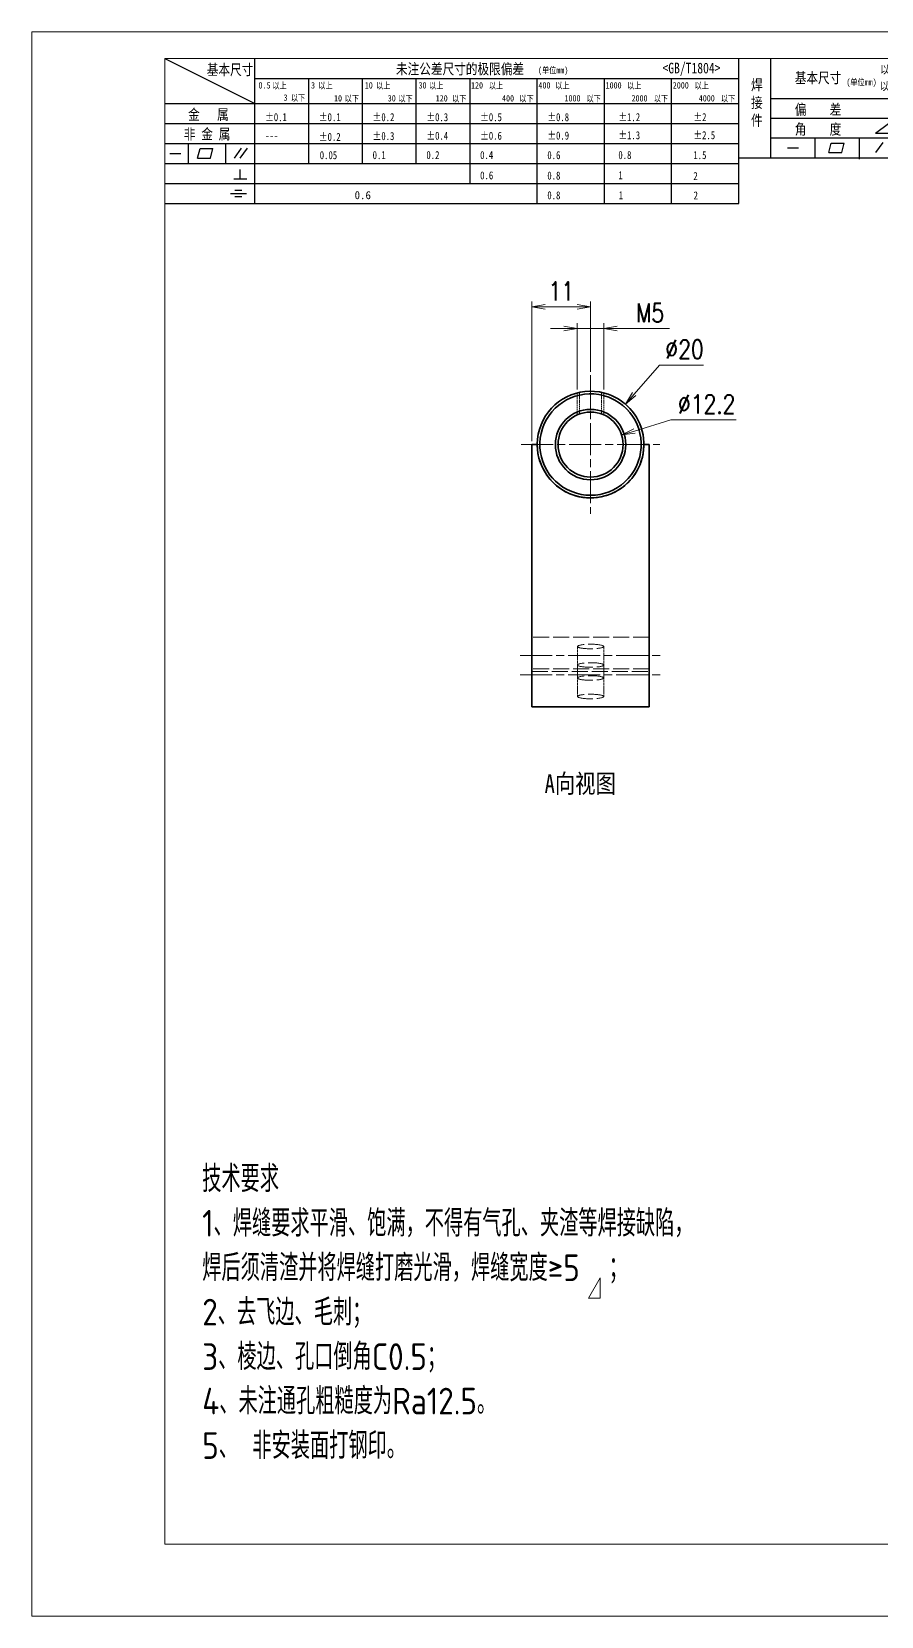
# Model space of a CAD drawing. Header units: inches. Extents: x 269 to 10986, y 1043 to 4337.
# Drawn here: x 9611.5 to 9770.8, y 3497.4 to 3794.4 of the extents above; entities that cross this region are included whole.
import ezdxf

# ---------------------------------------------------------------- set-up
doc = ezdxf.new("R2010")
doc.units = ezdxf.units.IN
doc.header["$MEASUREMENT"] = 0
doc.linetypes.add('AM_ISO02W050x2', pattern=[3.75, 3, -0.75])
doc.linetypes.add('AM_ISO08W050x2', pattern=[9, 6, -0.75, 1.5, -0.75])
for name, color, linetype, lineweight in [('中心线', 2, 'AM_ISO08W050x2', 18), ('图框', 7, 'Continuous', 18), ('标注线', 3, 'Continuous', 18), ('粗实线', 7, 'Continuous', 35), ('虚线', 1, 'AM_ISO02W050x2', 18)]:
    doc.layers.add(name, color=color, linetype=linetype, lineweight=lineweight)
doc.layers.add('图\\M+19E79\\M+195B6\\M+18E9A', color=7, linetype='Continuous')
doc.layers.add('打印', color=7, linetype='Continuous', lineweight=15, plot=False)
doc.layers.add('打印-禁用', color=7, linetype='Continuous', lineweight=15, plot=False)
doc.styles.add('DIM', font='romans.shx', dxfattribs={"width": 0.8, "bigfont": 'bigfont.shx'})
doc.styles.add('国标', font='simfang.ttf', dxfattribs={"width": 0.8})
doc.styles.add('机械长仿宋', font='gbenor.shx', dxfattribs={"height": 1, "bigfont": 'gbcbig.shx'})
doc.dimstyles.new('XR 1-1$0', dxfattribs={"dimtxt": 3.5, "dimasz": 2.5, "dimexe": 1, "dimexo": 0.625, "dimgap": 1.2, "dimtad": 1, "dimzin": 9, "dimdsep": 46, "dimtxsty": 'DIM', "dimblk": 'OPEN', "dimcen": 0, "dimclrd": 8, "dimclre": 8, "dimclrt": 2, "dimazin": 2, "dimtfac": 0.5, "dimtmove": 0, "dimatfit": 3, "dimldrblk": 'OPEN', "dimfxl": 0, "dimtolj": 2, "dimlwd": 18, "dimlwe": 18, "dimarcsym": 0})
doc.dimstyles.new('XR 1-1$3', dxfattribs={"dimtxt": 3.5, "dimasz": 2.5, "dimexe": 1, "dimexo": 0.625, "dimgap": 1.2, "dimtad": 1, "dimtoh": 1, "dimdsep": 46, "dimtxsty": 'DIM', "dimblk": 'OPEN', "dimcen": 0, "dimclrd": 8, "dimclre": 8, "dimclrt": 2, "dimazin": 2, "dimtfac": 0.5, "dimtofl": 0, "dimtmove": 0, "dimatfit": 3, "dimldrblk": 'OPEN', "dimfxl": 0, "dimtolj": 2, "dimlwd": 18, "dimlwe": 18, "dimarcsym": 0})

# ---------------------------------------------------------------- blocks, each defined once
blk = doc.blocks.new('GZDEH零件A3图框V01版')
at = {"layer": '图\\M+19E79\\M+195B6\\M+18E9A', "color": 9}
for p, q in [((2882.49, -1554.46), (2899.37, -1562.92)), ((2899.37, -1581.67), (2899.37, -1554.46)), ((2990.09, -1581.67), (2990.09, -1554.46)), ((2996.09, -1573.08), (2996.09, -1554.46)), ((2899.37, -1558.24), (2990.09, -1558.24)), ((2909.45, -1574.17), (2909.45, -1558.24)), ((2919.53, -1574.17), (2919.53, -1558.24)), ((2929.61, -1574.17), (2929.61, -1558.24)), ((2939.69, -1577.92), (2939.69, -1558.24)), ((2952.29, -1581.67), (2952.29, -1558.24)), ((2964.89, -1581.67), (2964.89, -1558.24)), ((2977.49, -1581.67), (2977.49, -1558.24)), ((2996.09, -1561.98), (3113.09, -1561.98)), ((2882.49, -1562.92), (2990.09, -1562.92)), ((2882.49, -1566.67), (2990.09, -1566.67)), ((2996.09, -1565.68), (3113.09, -1565.68)), ((3015.75, -1568.51), (3018.15, -1566.66)), ((2882.49, -1570.42), (2990.09, -1570.42)), ((2886.92, -1574.12), (2886.92, -1570.42)), ((2893.91, -1574.12), (2893.91, -1570.42)), ((2996.09, -1569.38), (3113.09, -1569.38)), ((3004.42, -1573.08), (3004.42, -1569.38)), ((3006.97, -1572.12), (3007.45, -1570.33)), ((3007.45, -1570.33), (3009.86, -1570.33)), ((3009.39, -1572.12), (3009.86, -1570.33)), ((3012.75, -1573.08), (3012.75, -1569.38)), ((3015.75, -1568.51), (3018.15, -1568.51)), ((3015.81, -1572.12), (3017.15, -1570.26)), ((2883.43, -1572.27), (2885.49, -1572.27)), ((2888.59, -1573.16), (2889.07, -1571.37)), ((2888.59, -1573.16), (2891, -1573.16)), ((2889.07, -1571.37), (2891.48, -1571.37)), ((2891, -1573.16), (2891.48, -1571.37)), ((2895.52, -1573.16), (2896.85, -1571.3)), ((2896.6, -1573.16), (2897.94, -1571.3)), ((2990.09, -1573.08), (3113.09, -1573.08)), ((2999.26, -1571.23), (3001.32, -1571.23)), ((3006.97, -1572.12), (3009.39, -1572.12)), ((3012.75, -1573.33), (3012.75, -1573.08)), ((2882.49, -1574.17), (2990.09, -1574.17)), ((2895.42, -1577.05), (2897.81, -1577.05)), ((2896.58, -1577.05), (2896.58, -1575.28)), ((2882.49, -1577.92), (2990.09, -1577.92)), ((2894.79, -1579.77), (2897.77, -1579.77)), ((2895.57, -1579.17), (2896.92, -1579.17)), ((2882.49, -1581.67), (2990.09, -1581.67)), ((2895.57, -1580.37), (2896.93, -1580.37))]:
    blk.add_line(p, q, dxfattribs=at)
at = {"layer": '图框', "linetype": 'Continuous'}
for p, q in [((2882.49, -1554.46), (2882.49, -1832.96)), ((3272.49, -1554.46), (2882.49, -1554.46)), ((2882.49, -1832.96), (3272.49, -1832.96))]:
    blk.add_line(p, q, dxfattribs=at)
at = {"layer": '打印-禁用', "linetype": 'Continuous'}
for p, q in [((2857.49, -1549.46), (2857.49, -1846.46)), ((3277.49, -1549.46), (2857.49, -1549.46)), ((2857.49, -1846.46), (3277.49, -1846.46))]:
    blk.add_line(p, q, dxfattribs=at)
at = {"layer": '图\\M+19E79\\M+195B6\\M+18E9A', "color": 9, "style": '国标', "width": 0.8}
for s, height, p in [('基本尺寸', 2, (2890.33, -1557.58)), ('未注公差尺寸的极限偏差', 2, (2925.81, -1557.44)), ('<GB/T1804>', 2, (2975.78, -1557.27)), ('以上', 1.5, (3016.64, -1557.33)), ('30', 1.2, (2930.04, -1560.11)), ('基本尺寸', 2, (3000.6, -1559.1)), ('以下', 1.5, (3016.58, -1560.43)), ('金   属', 2, (2886.82, -1565.98)), ('±0.1', 1.5, (2901.27, -1566.23)), ('±0.1', 1.5, (2911.35, -1566.23)), ('±0.2', 1.5, (2921.43, -1566.23)), ('±0.3', 1.5, (2931.51, -1566.23)), ('±0.5', 1.5, (2941.59, -1566.23)), ('±0.8', 1.5, (2954.19, -1566.23)), ('±1.2', 1.5, (2967.51, -1566.23)), ('±2', 1.5, (2981.58, -1566.23)), ('偏    差', 2, (3000.6, -1565.04)), ('非 金 属', 2, (2886.02, -1569.65)), ('±0.3', 1.5, (2921.43, -1569.77)), ('±0.4', 1.5, (2931.51, -1569.71)), ('±0.6', 1.5, (2941.59, -1569.71)), ('±0.9', 1.5, (2954.19, -1569.68)), ('±1.3', 1.5, (2967.51, -1569.62)), ('±2.5', 1.5, (2981.58, -1569.61)), ('角    度', 2, (3000.6, -1568.74)), ('---', 1.5, (2901.27, -1569.65)), ('±0.2', 1.5, (2911.35, -1569.92)), ('0.1', 1.5, (2921.43, -1573.34)), ('0.2', 1.5, (2931.51, -1573.33)), ('0.4', 1.5, (2941.59, -1573.33)), ('0.6', 1.5, (2954.19, -1573.35)), ('0.8', 1.5, (2967.51, -1573.33)), ('1.5', 1.5, (2981.58, -1573.34)), ('0.6', 1.5, (2941.59, -1577.14)), ('0.8', 1.5, (2954.19, -1577.17)), ('1', 1.5, (2967.51, -1577.12)), ('2', 1.5, (2981.58, -1577.26)), ('0.8', 1.5, (2954.19, -1580.87)), ('1', 1.5, (2967.59, -1580.86)), ('2', 1.5, (2981.62, -1580.89))]:
    blk.add_text(s, height=height, dxfattribs=at).set_placement(p)
at = {"layer": '图\\M+19E79\\M+195B6\\M+18E9A', "color": 9, "lineweight": 15, "style": '国标', "width": 0.8}
for s, p in [('(单位mm)', (2952.44, -1557.27)), ('0.5', (2900.03, -1560.11)), ('以上', (2902.64, -1560.16)), ('3', (2909.88, -1560.11)), ('以上', (2911.25, -1560.16)), ('10', (2919.96, -1560.11)), ('以上', (2922.09, -1560.16)), ('以上', (2932.02, -1560.16)), ('120', (2939.88, -1560.11)), ('以上', (2943.21, -1560.16)), ('400', (2952.52, -1560.11)), ('以上', (2955.68, -1560.16)), ('1000', (2965.12, -1560.11)), ('以上', (2969.16, -1560.16)), ('2000', (2977.72, -1560.11)), ('以上', (2981.8, -1560.16)), ('(单位mm)', (3010.27, -1559.51)), ('3', (2904.73, -1562.41)), ('以下', (2906.1, -1562.46)), ('10', (2914.19, -1562.54)), ('以下', (2916.18, -1562.59)), ('30', (2924.27, -1562.54)), ('以下', (2926.26, -1562.59)), ('120', (2933.26, -1562.54)), ('以下', (2936.34, -1562.59)), ('400', (2945.7, -1562.54)), ('以下', (2948.94, -1562.59)), ('1000', (2957.41, -1562.54)), ('以下', (2961.54, -1562.59)), ('2000', (2969.99, -1562.54)), ('以下', (2974.14, -1562.59)), ('4000', (2982.59, -1562.54)), ('以下', (2986.74, -1562.59))]:
    blk.add_text(s, height=1.2, dxfattribs=at).set_placement(p)
at = {"layer": '图\\M+19E79\\M+195B6\\M+18E9A', "color": 9, "lineweight": 13, "style": '国标'}
blk.add_text('0.6', height=1.5, dxfattribs=at).set_placement((2918.05, -1580.85))
at = {"layer": '图\\M+19E79\\M+195B6\\M+18E9A', "color": 9, "style": '国标'}
for s, insert, char_height, width, attachment_point in [('焊\\P接\\P件', (2992.39, -1558.41), 2, 3.1877, 1), ('0.05', (2911.51, -1573.37), 1.5, 5.1982, 7)]:
    blk.add_mtext(s, dxfattribs=dict(at, insert=insert, char_height=char_height, width=width, attachment_point=attachment_point))
blk = doc.blocks.new('DEH A3')
at = {"layer": '图框'}
blk.add_blockref('GZDEH零件A3图框V01版', (-2857.49, 1846.46), dxfattribs=at)
blk = doc.blocks.new('HJ')
at = {"layer": '标注线', "color": 2, "linetype": 'ByBlock', "lineweight": 9}
for p, q in [((0, 0), (4.34, 7.65)), ((4.34, 7.65), (4.34, 0)), ((4.34, 0), (0, 0))]:
    blk.add_line(p, q, dxfattribs=at)
blk = doc.blocks.new('_Open')
at = {"color": 0, "linetype": 'ByBlock', "lineweight": -2}
for p, q in [((-1, 0.17), (0, 0)), ((-1, -0.17), (0, 0)), ((0, 0), (-1, 0))]:
    blk.add_line(p, q, dxfattribs=at)
blk = doc.blocks.new('*D168')
at = {"layer": 'Defpoints', "color": 0, "transparency": 16777216}
for p in [(9722.86, 3724.53), (9709.77, 3709.41)]:
    blk.add_point(p, dxfattribs=at)
at = {"layer": '标注线', "color": 8, "lineweight": 18, "transparency": 16777216}
for p, q in [((9729.22, 3731.88), (9724.5, 3726.42)), ((9737.49, 3731.88), (9729.22, 3731.88))]:
    blk.add_line(p, q, dxfattribs=at)
at = {"layer": '标注线', "color": 8, "lineweight": 18, "transparency": 16777216, "xscale": 2.5, "yscale": 2.5, "zscale": 2.5, "rotation": 229.1109995709929}
blk.add_blockref('_Open', (9722.86, 3724.53), dxfattribs=at)
at = {"layer": '标注线', "color": 2, "transparency": 16777216, "insert": (9733.95, 3734.83), "char_height": 3.5, "attachment_point": 5, "style": 'DIM'}
blk.add_mtext('\\A2;∅20', dxfattribs=at)
blk = doc.blocks.new('*D169')
at = {"layer": 'Defpoints', "color": 0, "transparency": 16777216}
for p in [(9716.32, 3742.79), (9716.32, 3729.97), (9705.32, 3716.97)]:
    blk.add_point(p, dxfattribs=at)
at = {"layer": '标注线', "color": 8, "lineweight": 18, "transparency": 16777216}
for p, q in [((9705.32, 3717.6), (9705.32, 3743.79)), ((9707.82, 3742.79), (9713.82, 3742.79)), ((9716.32, 3730.6), (9716.32, 3743.79))]:
    blk.add_line(p, q, dxfattribs=at)
at = {"layer": '标注线', "color": 8, "lineweight": 18, "transparency": 16777216, "xscale": 2.5, "yscale": 2.5, "zscale": 2.5, "rotation": 180}
blk.add_blockref('_Open', (9705.32, 3742.79), dxfattribs=at)
at = {"layer": '标注线', "color": 8, "lineweight": 18, "transparency": 16777216, "xscale": 2.5, "yscale": 2.5, "zscale": 2.5}
blk.add_blockref('_Open', (9716.32, 3742.79), dxfattribs=at)
at = {"layer": '标注线', "color": 2, "transparency": 16777216, "insert": (9710.82, 3745.74), "char_height": 3.5, "attachment_point": 5, "style": 'DIM'}
blk.add_mtext('\\A2;11', dxfattribs=at)
blk = doc.blocks.new('*D170')
at = {"layer": 'Defpoints', "color": 0, "transparency": 16777216}
for p in [(9713.82, 3738.73), (9713.82, 3726.65), (9718.82, 3726.65)]:
    blk.add_point(p, dxfattribs=at)
at = {"layer": '标注线', "color": 8, "lineweight": 18, "transparency": 16777216}
for p, q in [((9713.82, 3727.28), (9713.82, 3739.73)), ((9718.82, 3727.28), (9718.82, 3739.73)), ((9711.32, 3738.73), (9708.82, 3738.73)), ((9713.82, 3738.73), (9718.82, 3738.73)), ((9721.32, 3738.73), (9731.15, 3738.73))]:
    blk.add_line(p, q, dxfattribs=at)
at = {"layer": '标注线', "color": 8, "lineweight": 18, "transparency": 16777216, "xscale": 2.5, "yscale": 2.5, "zscale": 2.5}
blk.add_blockref('_Open', (9713.82, 3738.73), dxfattribs=at)
at = {"layer": '标注线', "color": 8, "lineweight": 18, "transparency": 16777216, "xscale": 2.5, "yscale": 2.5, "zscale": 2.5, "rotation": 180}
blk.add_blockref('_Open', (9718.82, 3738.73), dxfattribs=at)
at = {"layer": '标注线', "color": 2, "transparency": 16777216, "insert": (9727.48, 3741.68), "char_height": 3.5, "attachment_point": 5, "style": 'DIM'}
blk.add_mtext('\\A2;{\\Fromans,bigfont|c134;M}5', dxfattribs=at)
blk = doc.blocks.new('*D171')
at = {"layer": 'Defpoints', "color": 0, "transparency": 16777216}
for p in [(9722.15, 3718.77), (9710.49, 3715.18)]:
    blk.add_point(p, dxfattribs=at)
at = {"layer": '标注线', "color": 8, "lineweight": 18, "transparency": 16777216}
for p, q in [((9731.35, 3721.6), (9724.53, 3719.5)), ((9743.62, 3721.6), (9731.35, 3721.6))]:
    blk.add_line(p, q, dxfattribs=at)
at = {"layer": '标注线', "color": 8, "lineweight": 18, "transparency": 16777216, "xscale": 2.5, "yscale": 2.5, "zscale": 2.5, "rotation": 197.1181923871463}
blk.add_blockref('_Open', (9722.15, 3718.77), dxfattribs=at)
at = {"layer": '标注线', "color": 2, "transparency": 16777216, "insert": (9738.09, 3724.55), "char_height": 3.5, "attachment_point": 5, "style": 'DIM'}
blk.add_mtext('\\A2;∅12.2', dxfattribs=at)

msp = doc.modelspace()

# ---------------------------------------------------------------- linework, layer by layer
at = {"layer": '中心线'}
for p, q in [((9716.316, 3729.971), (9716.316, 3703.971)), ((9703.316, 3716.971), (9729.316, 3716.971)), ((9703.116, 3677.417), (9729.516, 3677.417)), ((9703.116, 3673.841), (9729.516, 3673.841))]:
    msp.add_line(p, q, dxfattribs=at)
at = {"layer": '中心线', "ltscale": 0.12285}
msp.add_line((9716.316, 3722.301), (9716.316, 3727.215), dxfattribs=at)
at = {"layer": '打印'}
msp.add_lwpolyline([(9611.507, 3794.354), (10031.507, 3794.354), (10031.507, 3497.354), (9611.507, 3497.354)], close=True, dxfattribs=at)
at = {"layer": '粗实线'}
for p, q in [((9705.316, 3716.971), (9705.316, 3673.841)), ((9727.316, 3673.841), (9727.316, 3716.971)), ((9705.316, 3667.841), (9727.316, 3667.841))]:
    msp.add_line(p, q, dxfattribs=at)
at = {"layer": '粗实线', "ltscale": 0.025}
for p, q in [((9705.316, 3716.971), (9706.316, 3716.971)), ((9726.316, 3716.971), (9727.316, 3716.971))]:
    msp.add_line(p, q, dxfattribs=at)
at = {"layer": '粗实线', "ltscale": 0.15}
for p, q in [((9705.316, 3673.841), (9705.316, 3667.841)), ((9727.316, 3667.841), (9727.316, 3673.841))]:
    msp.add_line(p, q, dxfattribs=at)
at = {"layer": '粗实线'}
for radius in [6.6, 6.1]:
    msp.add_circle((9716.316, 3716.971), radius, dxfattribs=at)
for centre, radius, start, end in [((9716.316, 3716.971), 10, 75.03213, 241.35211), ((9716.316, 3716.971), 9.5, 75.03213, 61.35211), ((9716.316, 3716.971), 10, 241.35211, 75.03213), ((9716.314, 3716.966), 9.505, 61.35597, 75.02827), ((9716.316, 3716.971), 10, 180, 0)]:
    msp.add_arc(centre, radius, start, end, dxfattribs=at)
at = {"layer": '虚线', "ltscale": 0.102957}
for p, q in [((9713.816, 3722.535), (9713.816, 3726.654)), ((9718.816, 3722.535), (9718.816, 3726.654))]:
    msp.add_line(p, q, dxfattribs=at)
at = {"layer": '虚线', "ltscale": 0.101123}
for p, q in [((9714.249, 3722.71), (9714.249, 3726.755)), ((9718.383, 3722.71), (9718.383, 3726.755))]:
    msp.add_line(p, q, dxfattribs=at)
at = {"layer": '虚线'}
for p, q in [((9727.316, 3680.865), (9705.316, 3680.865)), ((9727.316, 3674.957), (9705.316, 3674.957)), ((9705.316, 3674.417), (9727.316, 3674.417))]:
    msp.add_line(p, q, dxfattribs=at)
at = {"layer": '虚线', "ltscale": 0.147721}
for p, q in [((9713.857, 3679.129), (9713.857, 3673.22)), ((9718.774, 3679.129), (9718.774, 3673.22)), ((9713.857, 3675.656), (9713.857, 3669.747)), ((9718.774, 3675.656), (9718.774, 3669.747))]:
    msp.add_line(p, q, dxfattribs=at)
at = {"layer": '虚线'}
for radius in [9.5, 6.6]:
    msp.add_circle((9716.316, 3716.971), radius, dxfattribs=at)
for centre, major_axis, start_param, end_param in [((9716.316, 3679.129), (-2.458, 0), 3.1415636, 6.2831562), ((9716.316, 3679.129), (-2.458, 0), 6.2831562, 8.924778), ((9716.316, 3679.129), (-2.458, 0), 2.6415927, 3.1415636), ((9716.316, 3675.656), (-2.458, 0), 3.1415636, 6.2831562), ((9716.316, 3675.656), (-2.458, 0), 6.2831562, 8.924778), ((9716.316, 3675.656), (-2.458, 0), 2.6415927, 3.1415636), ((9716.316, 3673.22), (-2.458, 0), 5.7831853, 6.2831562), ((9716.316, 3673.22), (-2.458, 0), 6.2831562, 9.4247489), ((9716.316, 3673.22), (-2.458, 0), 3.1415636, 5.7831853), ((9716.316, 3669.747), (2.458, 0), 2.6415927, 3.1415636), ((9716.316, 3669.747), (2.458, 0), 3.1415636, 6.2831562), ((9716.316, 3669.747), (2.458, 0), 6.2831562, 8.924778)]:
    msp.add_ellipse(centre, major_axis=major_axis, ratio=0.1736482, start_param=start_param, end_param=end_param, dxfattribs=at)

# ---------------------------------------------------------------- block references
at = {"layer": '图框'}
msp.add_blockref('DEH A3', (9611.507, 3497.354), dxfattribs=at)
at = {"layer": '标注线', "color": 7, "xscale": 0.5, "yscale": 0.5, "zscale": 0.5}
msp.add_blockref('HJ', (9715.96, 3556.976), dxfattribs=at)

# ---------------------------------------------------------------- texts
at = {"layer": '标注线', "insert": (9707.708, 3655.193), "char_height": 3.5, "width": 13.91479, "attachment_point": 1, "style": 'DIM'}
msp.add_mtext('{\\fSimSun|b0|i0|c134|p2;A向视图}', dxfattribs=at)
at = {"layer": '标注线', "color": 2, "insert": (9643.49, 3581.867), "char_height": 10, "width": 206.04095, "attachment_point": 1, "style": '机械长仿宋'}
msp.add_mtext('{\\H0.5x;技术要求\\A2;\\P\\A0;1、\\A2;焊缝要求平滑、饱满，不得有气孔、夹渣等焊接缺陷，\\P焊后须清渣并将焊缝打磨光滑，焊缝宽度≥5  ；\\P\\A0;2、去飞边\\A2;、\\A0;毛刺；\\P3、\\A2;棱边、\\A0;孔口倒角C0.5；\\P4、未注通孔粗糙度为Ra12.5。 \\P5、\\C3; \\C2;非安装面打钢印。\\P  \\C3; }', dxfattribs=at)

# ---------------------------------------------------------------- dimensions: what is measured, and where the dimension line sits
at = {"layer": '标注线'}
dim = msp.add_linear_dim(base=(9716.316, 3742.792), p1=(9705.316, 3716.971), p2=(9716.316, 3729.971), dimstyle='XR 1-1$0', dxfattribs=at)
dim.commit()
dim.dimension.update_dxf_attribs({"geometry": '*D169', "text_midpoint": (9710.816, 3745.742)})
dim = msp.add_linear_dim(base=(9713.816, 3738.734), p1=(9718.816, 3726.654), p2=(9713.816, 3726.654), text='{\\Fromans,bigfont|c134;M}<>', dimstyle='XR 1-1$0', dxfattribs=at)
dim.commit()
dim.dimension.update_dxf_attribs({"geometry": '*D170', "text_midpoint": (9727.482, 3738.734), "dimtype": 160})
for p1, p2, picture, middle in [((9709.77, 3709.411), (9722.861, 3724.531), '*D168', (9733.954, 3731.875)), ((9710.486, 3715.176), (9722.145, 3718.767), '*D171', (9738.087, 3721.603))]:
    dim = msp.add_diameter_dim_2p(p1=p1, p2=p2, dimstyle='XR 1-1$3', dxfattribs=at)
    dim.commit()
    dim.dimension.update_dxf_attribs({"geometry": picture, "text_midpoint": middle, "dimtype": 163})

doc.saveas('drawing.dxf')
